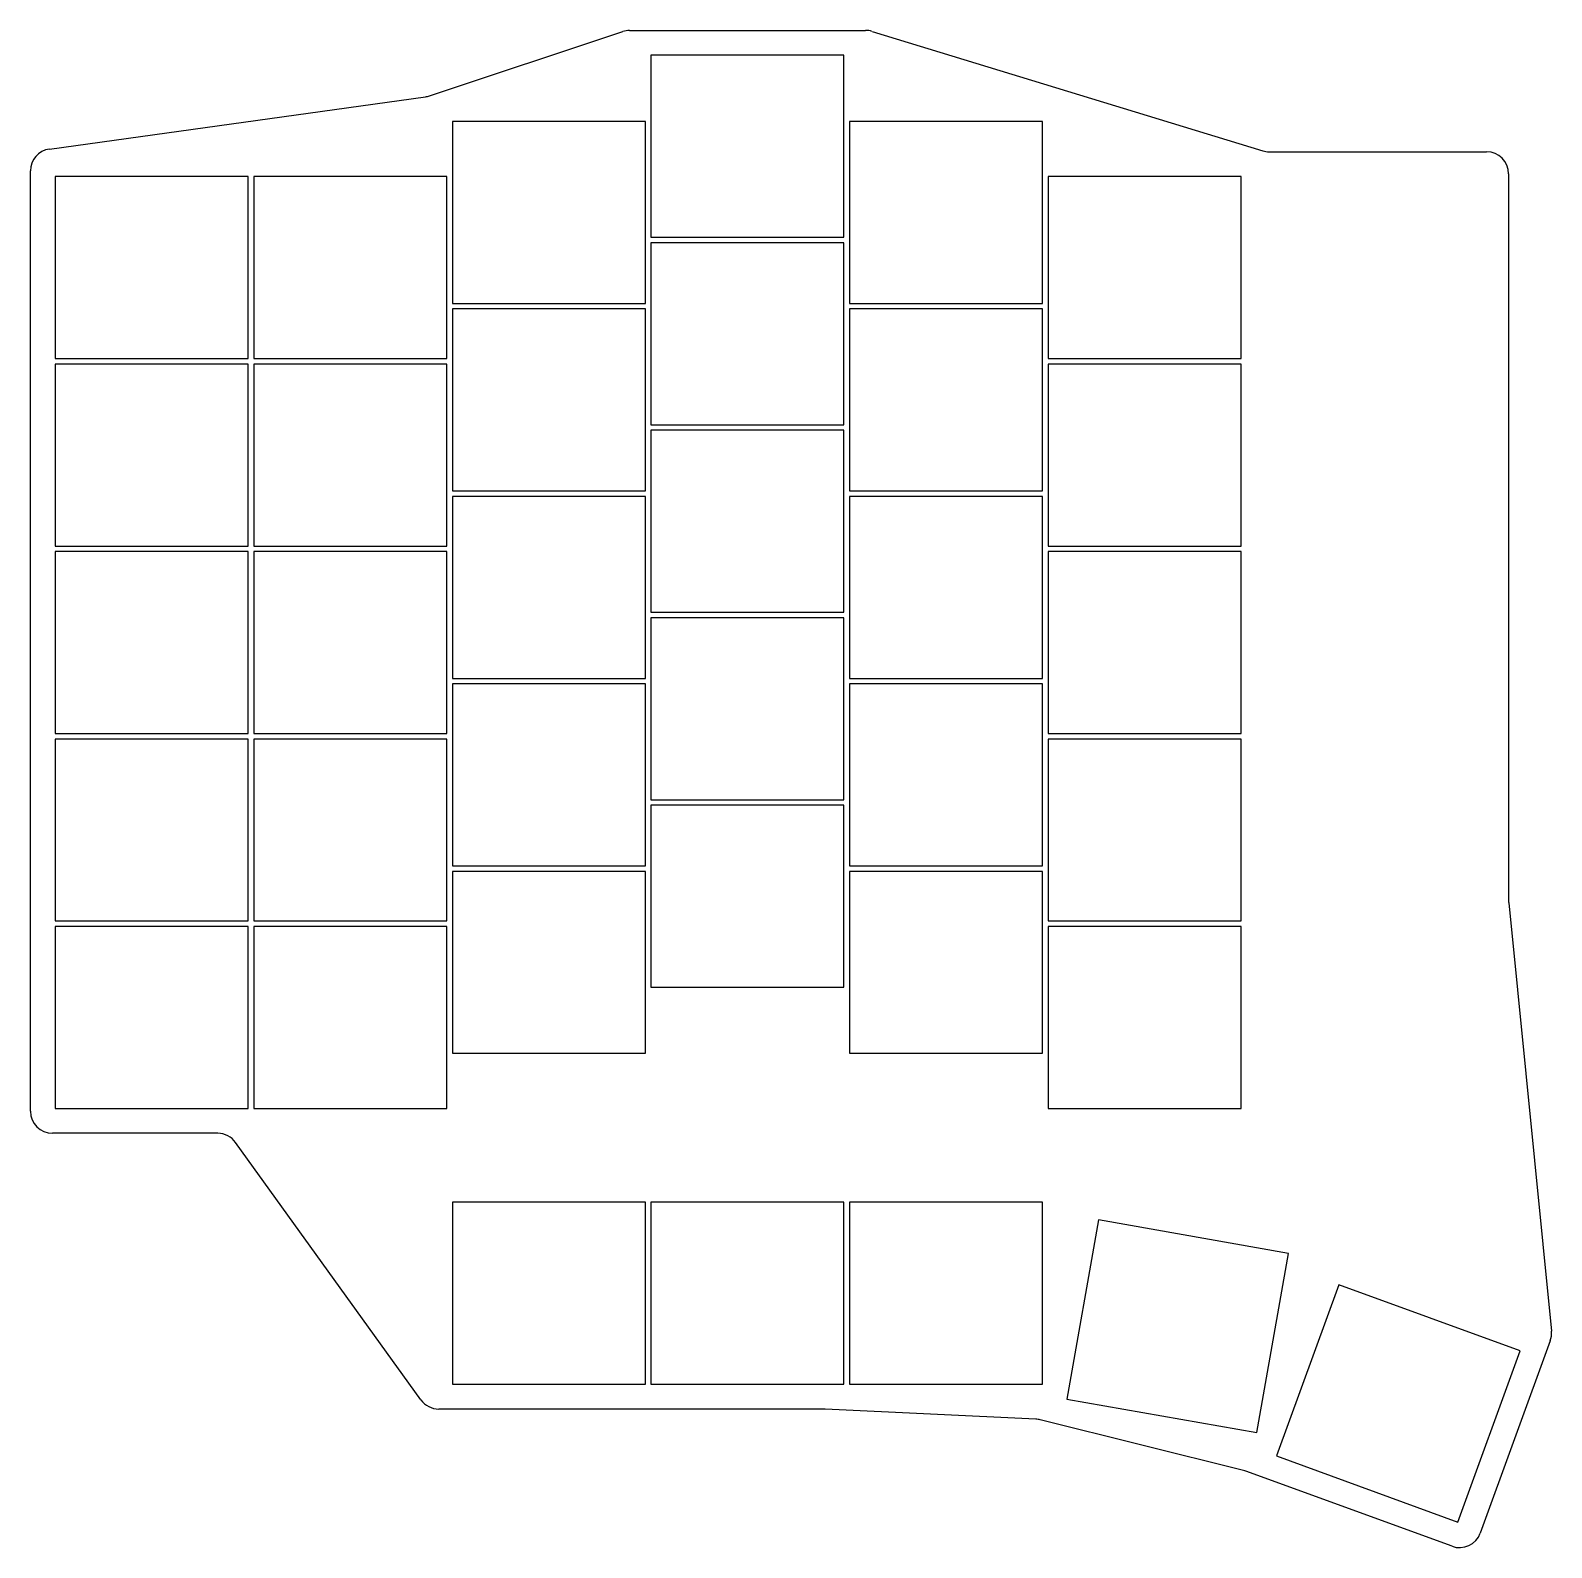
# Model space of a CAD drawing. Header units: millimetres. Extents: x 89 to 227, y -148 to -10.
import ezdxf

# ---------------------------------------------------------------- set-up
doc = ezdxf.new("R2010")
doc.units = ezdxf.units.MM

msp = doc.modelspace()

# ---------------------------------------------------------------- linework, layer by layer
for p, q in [((125.17, -16.44), (142.69, -10.6)), ((143.32, -10.5), (164.7, -10.5)), ((165.29, -10.59), (200.71, -21.41)), ((162.75, -12.75), (145.25, -12.75)), ((145.25, -12.75), (145.25, -29.25)), ((162.75, -29.25), (162.75, -12.75)), ((90.72, -21.26), (124.82, -16.53)), ((144.75, -18.75), (127.25, -18.75)), ((127.25, -18.75), (127.25, -35.25)), ((144.75, -35.25), (144.75, -18.75)), ((180.75, -18.75), (163.25, -18.75)), ((163.25, -18.75), (163.25, -35.25)), ((180.75, -35.25), (180.75, -18.75)), ((201.3, -21.5), (221, -21.5)), ((89, -108.5), (89, -23.24)), ((108.75, -23.75), (91.25, -23.75)), ((91.25, -23.75), (91.25, -40.25)), ((108.75, -40.25), (108.75, -23.75)), ((126.75, -23.75), (109.25, -23.75)), ((109.25, -23.75), (109.25, -40.25)), ((126.75, -40.25), (126.75, -23.75)), ((198.75, -23.75), (181.25, -23.75)), ((181.25, -23.75), (181.25, -40.25)), ((198.75, -40.25), (198.75, -23.75)), ((223, -23.5), (223, -89.4)), ((145.25, -29.25), (162.75, -29.25)), ((162.75, -29.75), (145.25, -29.75)), ((145.25, -29.75), (145.25, -46.25)), ((162.75, -46.25), (162.75, -29.75)), ((127.25, -35.25), (144.75, -35.25)), ((144.75, -35.75), (127.25, -35.75)), ((127.25, -35.75), (127.25, -52.25)), ((144.75, -52.25), (144.75, -35.75)), ((163.25, -35.25), (180.75, -35.25)), ((180.75, -35.75), (163.25, -35.75)), ((163.25, -35.75), (163.25, -52.25)), ((180.75, -52.25), (180.75, -35.75)), ((91.25, -40.25), (108.75, -40.25)), ((108.75, -40.75), (91.25, -40.75)), ((91.25, -40.75), (91.25, -57.25)), ((108.75, -57.25), (108.75, -40.75)), ((109.25, -40.25), (126.75, -40.25)), ((126.75, -40.75), (109.25, -40.75)), ((109.25, -40.75), (109.25, -57.25)), ((126.75, -57.25), (126.75, -40.75)), ((181.25, -40.25), (198.75, -40.25)), ((198.75, -40.75), (181.25, -40.75)), ((181.25, -40.75), (181.25, -57.25)), ((198.75, -57.25), (198.75, -40.75)), ((145.25, -46.25), (162.75, -46.25)), ((162.75, -46.75), (145.25, -46.75)), ((145.25, -46.75), (145.25, -63.25)), ((162.75, -63.25), (162.75, -46.75)), ((127.25, -52.25), (144.75, -52.25)), ((163.25, -52.25), (180.75, -52.25)), ((144.75, -52.75), (127.25, -52.75)), ((127.25, -52.75), (127.25, -69.25)), ((144.75, -69.25), (144.75, -52.75)), ((180.75, -52.75), (163.25, -52.75)), ((163.25, -52.75), (163.25, -69.25)), ((180.75, -69.25), (180.75, -52.75)), ((91.25, -57.25), (108.75, -57.25)), ((108.75, -57.75), (91.25, -57.75)), ((91.25, -57.75), (91.25, -74.25)), ((108.75, -74.25), (108.75, -57.75)), ((109.25, -57.25), (126.75, -57.25)), ((126.75, -57.75), (109.25, -57.75)), ((109.25, -57.75), (109.25, -74.25)), ((126.75, -74.25), (126.75, -57.75)), ((181.25, -57.25), (198.75, -57.25)), ((198.75, -57.75), (181.25, -57.75)), ((181.25, -57.75), (181.25, -74.25)), ((198.75, -74.25), (198.75, -57.75)), ((145.25, -63.25), (162.75, -63.25)), ((162.75, -63.75), (145.25, -63.75)), ((145.25, -63.75), (145.25, -80.25)), ((162.75, -80.25), (162.75, -63.75)), ((127.25, -69.25), (144.75, -69.25)), ((144.75, -69.75), (127.25, -69.75)), ((127.25, -69.75), (127.25, -86.25)), ((144.75, -86.25), (144.75, -69.75)), ((163.25, -69.25), (180.75, -69.25)), ((180.75, -69.75), (163.25, -69.75)), ((163.25, -69.75), (163.25, -86.25)), ((180.75, -86.25), (180.75, -69.75)), ((91.25, -74.25), (108.75, -74.25)), ((109.25, -74.25), (126.75, -74.25)), ((181.25, -74.25), (198.75, -74.25)), ((108.75, -74.75), (91.25, -74.75)), ((91.25, -74.75), (91.25, -91.25)), ((108.75, -91.25), (108.75, -74.75)), ((126.75, -74.75), (109.25, -74.75)), ((109.25, -74.75), (109.25, -91.25)), ((126.75, -91.25), (126.75, -74.75)), ((198.75, -74.75), (181.25, -74.75)), ((181.25, -74.75), (181.25, -91.25)), ((198.75, -91.25), (198.75, -74.75)), ((145.25, -80.25), (162.75, -80.25)), ((162.75, -80.75), (145.25, -80.75)), ((145.25, -80.75), (145.25, -97.25)), ((162.75, -97.25), (162.75, -80.75)), ((127.25, -86.25), (144.75, -86.25)), ((144.75, -86.75), (127.25, -86.75)), ((127.25, -86.75), (127.25, -103.25)), ((144.75, -103.25), (144.75, -86.75)), ((163.25, -86.25), (180.75, -86.25)), ((180.75, -86.75), (163.25, -86.75)), ((163.25, -86.75), (163.25, -103.25)), ((180.75, -103.25), (180.75, -86.75)), ((223.01, -89.6), (226.88, -128.44)), ((91.25, -91.25), (108.75, -91.25)), ((108.75, -91.75), (91.25, -91.75)), ((91.25, -91.75), (91.25, -108.25)), ((108.75, -108.25), (108.75, -91.75)), ((109.25, -91.25), (126.75, -91.25)), ((126.75, -91.75), (109.25, -91.75)), ((109.25, -91.75), (109.25, -108.25)), ((126.75, -108.25), (126.75, -91.75)), ((181.25, -91.25), (198.75, -91.25)), ((198.75, -91.75), (181.25, -91.75)), ((181.25, -91.75), (181.25, -108.25)), ((198.75, -108.25), (198.75, -91.75)), ((145.25, -97.25), (162.75, -97.25)), ((127.25, -103.25), (144.75, -103.25)), ((163.25, -103.25), (180.75, -103.25)), ((91.25, -108.25), (108.75, -108.25)), ((109.25, -108.25), (126.75, -108.25)), ((181.25, -108.25), (198.75, -108.25)), ((105.98, -110.5), (91, -110.5)), ((124.4, -134.67), (107.6, -111.33)), ((144.75, -116.75), (127.25, -116.75)), ((127.25, -116.75), (127.25, -133.25)), ((144.75, -133.25), (144.75, -116.75)), ((162.75, -116.75), (145.25, -116.75)), ((145.25, -116.75), (145.25, -133.25)), ((162.75, -133.25), (162.75, -116.75)), ((180.75, -116.75), (163.25, -116.75)), ((163.25, -116.75), (163.25, -133.25)), ((180.75, -133.25), (180.75, -116.75)), ((185.82, -118.36), (182.95, -134.61)), ((203.05, -121.39), (185.82, -118.36)), ((200.18, -137.64), (203.05, -121.39)), ((207.6, -124.25), (201.96, -139.76)), ((224.04, -130.24), (207.6, -124.25)), ((226.77, -129.32), (220.43, -146.75)), ((218.4, -145.75), (224.04, -130.24)), ((127.25, -133.25), (144.75, -133.25)), ((145.25, -133.25), (162.75, -133.25)), ((163.25, -133.25), (180.75, -133.25)), ((182.95, -134.61), (200.18, -137.64)), ((160.95, -135.5), (126.02, -135.5)), ((180.15, -136.42), (161.05, -135.5)), ((198.97, -141.08), (180.54, -136.48)), ((201.96, -139.76), (218.4, -145.75)), ((217.87, -147.94), (199.17, -141.14))]:
    msp.add_line(p, q)
for centre, start, end in [((143.32, -12.5), 90, 108.435), ((164.7, -12.5), 73.0092, 90), ((124.54, -14.54), 277.9072, 288.435), ((91, -23.24), 97.9072, 180), ((201.3, -19.5), 253.0092, 270), ((221, -23.5), 0, 90), ((225, -89.4), 180, 185.6937), ((91, -108.5), 180, 270), ((105.98, -112.5), 35.7539, 90), ((224.89, -128.64), 340, 5.6937), ((126.02, -133.5), 215.7539, 270), ((160.95, -137.5), 87.2465, 90), ((180.05, -138.42), 75.9865, 87.2465), ((198.49, -143.02), 70, 75.9865), ((218.55, -146.07), 250, 340)]:
    msp.add_arc(centre, 2, start, end)

doc.saveas('drawing.dxf')
